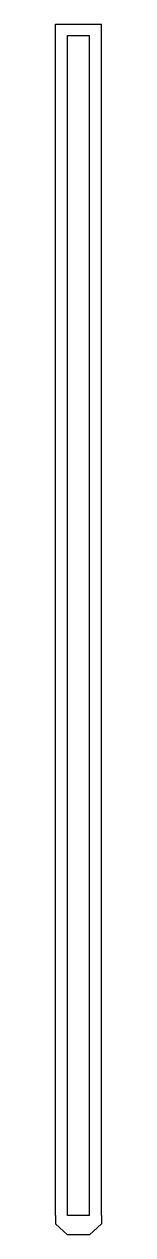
# Model space of a CAD drawing. Header units: metres. Extents: x -83 to 83, y 0 to 4406.
import ezdxf

# ---------------------------------------------------------------- set-up
doc = ezdxf.new("R2010")
doc.units = ezdxf.units.M

# ---------------------------------------------------------------- blocks, each defined once
blk = doc.blocks.new('DI_TRILHO_GUIA_80')
at = {"layer": 'TRILHO', "color": 2}
for p, q in [((-83.5, 4405.55), (83.5, 4405.55)), ((-83.5, 70), (-83.5, 4405.55)), ((83.5, 70), (83.5, 4405.55)), ((-40, 70), (-40, 4364.05)), ((-40, 4364.05), (40, 4364.05)), ((40, 70), (40, 4364.05))]:
    blk.add_line(p, q, dxfattribs=at)
at = {"layer": 'TRILHO', "color": 30, "linetype": 'ByBlock'}
for p, q in [((-83.5, 70), (-83.5, 40)), ((40, 70), (-40, 70)), ((83.5, 70), (83.5, 40)), ((-40, 0), (-83.5, 40)), ((40, 0), (-40, 0)), ((40, 0), (83.5, 40))]:
    blk.add_line(p, q, dxfattribs=at)

msp = doc.modelspace()

# ---------------------------------------------------------------- block references
msp.add_blockref('DI_TRILHO_GUIA_80', (0, 0))

doc.saveas('drawing.dxf')
